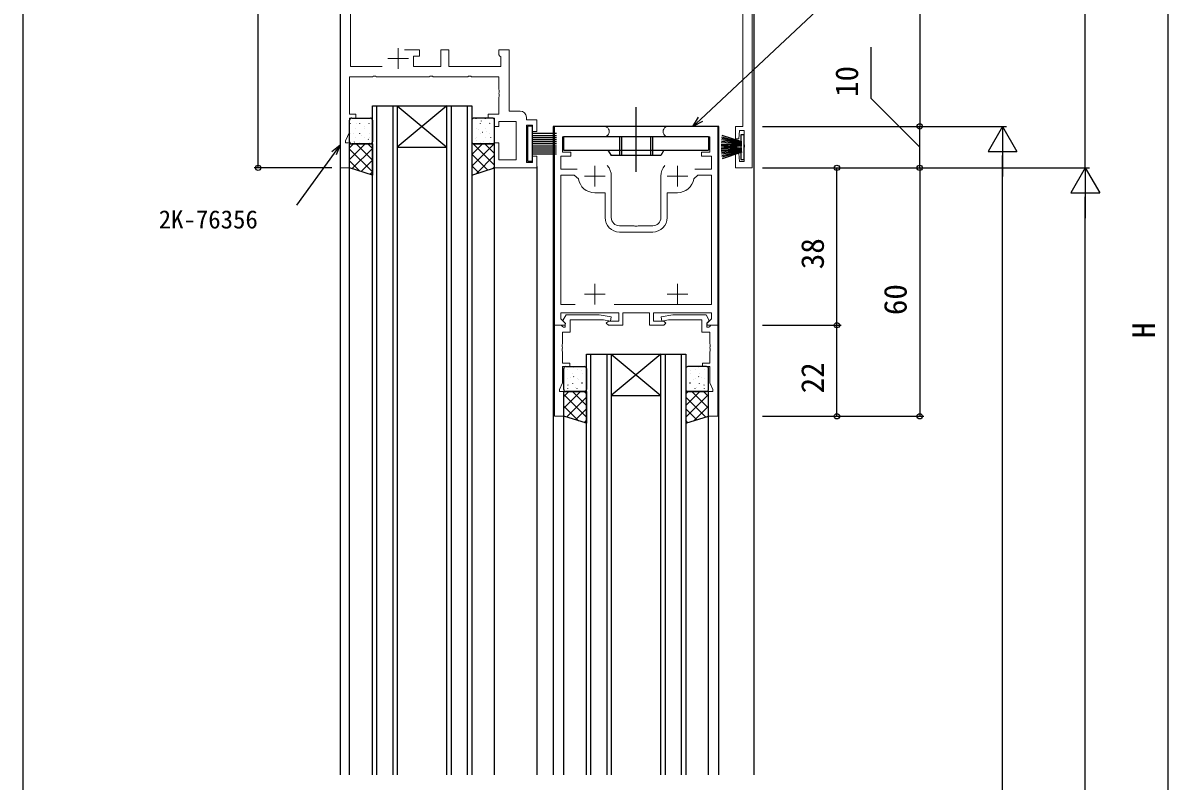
# Model space of a CAD drawing. Units: millimetres, scale not verified. Extents: x -437 to 438, y -681 to 679.
# Drawn here: x -436.7 to -160.1, y 134.7 to 317.8 of the extents above; entities that cross this region are included whole.
import ezdxf
from ezdxf.enums import TextEntityAlignment as Align

# ---------------------------------------------------------------- set-up
doc = ezdxf.new("R2010")
doc.units = ezdxf.units.MM
doc.header["$LTSCALE"] = 4
doc.layers.add('0-2_YKK_11', color=7, linetype='Continuous', lineweight=18)
for name, color, linetype in [('0-3_YKK_12', 2, 'Continuous'), ('0-4_YKK_13', 4, 'Continuous'), ('0-6_YKK_D', 6, 'Continuous'), ('0-7_YKK_ZWAK', 7, 'Continuous')]:
    doc.layers.add(name, color=color, linetype=linetype)
doc.styles.add('ＭＳ ゴシック', font='')
doc.styles.get('ＭＳ ゴシック').set_extended_font_data('MS Gothic')

msp = doc.modelspace()

# ---------------------------------------------------------------- linework, layer by layer
at = {"layer": '0-2_YKK_11'}
for p, q in [((-346.077, 311.7), (-346.077, 306.7)), ((-348.577, 309.2), (-343.577, 309.2)), ((-308.277, 292.8), (-296.327, 292.8)), ((-298.577, 278.3), (-298.577, 283.3)), ((-278.577, 278.3), (-278.577, 283.3)), ((-296.077, 280.8), (-301.077, 280.8)), ((-294.577, 280.8), (-294.577, 270.8)), ((-282.577, 270.8), (-282.577, 280.8)), ((-276.077, 280.8), (-281.077, 280.8)), ((-292.577, 267.3), (-284.577, 267.3)), ((-298.577, 249.8), (-298.577, 254.8)), ((-278.577, 249.8), (-278.577, 254.8)), ((-296.077, 252.3), (-301.077, 252.3)), ((-276.077, 252.3), (-281.077, 252.3)), ((-283.294, 249.8), (-293.86, 249.8))]:
    msp.add_line(p, q, dxfattribs=at)
for points in [[(-260.577, 458.8), (-260.577, 282.8), (-264.577, 282.8), (-264.577, 286.3), (-263.777, 286.3), (-263.577, 284.3), (-262.507, 284.3), (-262.507, 287.592), (-262.387, 287.775), (-262.387, 288.325), (-262.507, 288.508), (-262.507, 291.8), (-263.577, 291.8), (-263.777, 289.8), (-264.577, 289.8), (-264.577, 292.8), (-262.777, 292.8), (-262.777, 447.546)], [(-337.802, 304.92), (-338.352, 304.92), (-338.535, 304.8), (-351.319, 304.8), (-351.502, 304.92), (-352.052, 304.92), (-352.235, 304.8), (-357.777, 304.8), (-357.777, 295.8), (-356.277, 295.8), (-356.277, 294.8), (-357.777, 294.8), (-357.777, 291.445), (-358.777, 289.3), (-358.777, 288.8), (-357.777, 288.8), (-357.777, 282.8), (-360.077, 282.8), (-360.077, 440.8)], [(-350.376, 442.565), (-357.577, 439.207), (-357.577, 423.094), (-357.314, 422.796), (-357.314, 421.804), (-357.577, 421.506), (-357.577, 333.094), (-357.314, 332.796), (-357.314, 331.804), (-357.577, 331.506), (-357.577, 323.094), (-357.314, 322.796), (-357.314, 321.804), (-357.577, 321.506), (-357.577, 307.3), (-349.931, 307.3)], [(-344.527, 311.3), (-340.877, 311.3), (-340.877, 309.8), (-342.377, 309.8), (-342.377, 307.3), (-335.777, 307.3), (-335.777, 311.3), (-333.777, 311.3), (-333.777, 307.3), (-321.277, 307.3), (-321.277, 309.6), (-321.477, 309.8), (-321.777, 310.1), (-321.777, 311.3), (-319.277, 311.3), (-319.277, 296.5), (-316.577, 296.5)], [(-315.077, 295), (-315.077, 294.4), (-312.577, 294.4), (-312.577, 291.6), (-313.577, 291.6), (-313.577, 293.1), (-315.077, 293.1), (-315.077, 284.1), (-313.577, 284.1), (-313.577, 285.6), (-312.577, 285.6), (-312.577, 282.8), (-322.777, 282.8), (-322.777, 288.8), (-321.777, 288.8), (-321.777, 284.73), (-317.577, 284.73), (-317.577, 294), (-321.777, 294), (-321.777, 292.8), (-322.777, 292.8), (-322.777, 294.8), (-324.277, 294.8), (-324.277, 295.8), (-321.777, 295.8), (-321.777, 299.842), (-321.657, 300.025), (-321.657, 300.575), (-321.777, 300.758), (-321.777, 300.842), (-321.657, 301.025), (-321.657, 301.575), (-321.777, 301.758), (-321.777, 304.8), (-328.319, 304.8), (-328.502, 304.92), (-329.052, 304.92), (-329.235, 304.8), (-337.619, 304.8), (-337.802, 304.92)], [(-308.277, 292.8), (-308.277, 244.8), (-305.801, 244.8), (-305.641, 245.188), (-306.777, 246.324), (-306.777, 247.8), (-292.777, 247.8), (-292.777, 245.8), (-295.277, 245.8), (-295.777, 245.3), (-295.277, 244.8), (-291.777, 244.8), (-291.777, 247.8), (-285.377, 247.8), (-285.377, 244.8), (-281.877, 244.8), (-281.377, 245.3), (-281.877, 245.8), (-284.377, 245.8), (-284.377, 247.8), (-270.377, 247.8), (-270.377, 246.324), (-271.513, 245.188), (-271.353, 244.8), (-268.877, 244.8), (-268.877, 292.8), (-280.827, 292.8)], [(-296.327, 290.3), (-306.377, 290.3), (-306.377, 286.6), (-304.377, 286.6), (-304.377, 285.6), (-306.777, 285.6), (-306.777, 282.5), (-302.785, 282.5)], [(-280.827, 290.3), (-270.777, 290.3), (-270.777, 286.6), (-272.777, 286.6), (-272.777, 285.6), (-270.377, 285.6), (-270.377, 282.5), (-274.369, 282.5)], [(-303.294, 249.8), (-306.777, 249.8), (-306.777, 281), (-303.513, 281), (-302.525, 280.16)], [(-274.628, 280.16), (-273.641, 281), (-270.377, 281), (-270.377, 249.8), (-283.294, 249.8), (-273.86, 249.8)], [(-298.577, 276.8), (-296.077, 276.8), (-296.077, 270.8)], [(-281.077, 270.8), (-281.077, 276.8), (-278.577, 276.8)], [(-292.577, 268.8), (-289.035, 268.8), (-288.852, 268.68), (-288.302, 268.68), (-288.119, 268.8), (-284.577, 268.8)]]:
    msp.add_lwpolyline(points, dxfattribs=at)
for points in [[(-308.277, 222.8), (-308.277, 244.8), (-306.647, 244.8), (-306.347, 244.5), (-306.147, 244.3), (-305.677, 244.3), (-305.677, 245.25), (-306.177, 245.75), (-306.177, 246.088), (-305.477, 247.3), (-297.469, 247.3), (-294.59, 246.792), (-294.764, 245.808), (-296.422, 246.1), (-304.477, 246.1), (-304.477, 243.1), (-306.347, 243.1), (-306.347, 240.308), (-306.467, 240.125), (-306.467, 239.575), (-306.347, 239.392), (-306.347, 239.308), (-306.467, 239.125), (-306.467, 238.575), (-306.347, 238.392), (-306.347, 235.6), (-304.577, 235.6), (-304.577, 234.8), (-306.347, 234.8), (-306.347, 230.865), (-307.077, 229.3), (-307.077, 228.8), (-306.077, 228.8), (-306.077, 222.8)], [(-268.877, 222.8), (-268.877, 244.8), (-270.507, 244.8), (-270.807, 244.5), (-271.007, 244.3), (-271.477, 244.3), (-271.477, 245.25), (-270.977, 245.75), (-270.977, 246.088), (-271.677, 247.3), (-279.685, 247.3), (-282.564, 246.792), (-282.39, 245.808), (-280.732, 246.1), (-272.677, 246.1), (-272.677, 243.1), (-270.807, 243.1), (-270.807, 240.308), (-270.687, 240.125), (-270.687, 239.575), (-270.807, 239.392), (-270.807, 239.308), (-270.687, 239.125), (-270.687, 238.575), (-270.807, 238.392), (-270.807, 235.6), (-272.577, 235.6), (-272.577, 234.8), (-270.807, 234.8), (-270.807, 230.865), (-270.077, 229.3), (-270.077, 228.8), (-271.077, 228.8), (-271.077, 222.8)]]:
    msp.add_lwpolyline(points, close=True, dxfattribs=at)
for centre, radius, start, end in [((-316.577, 295), 1.5, 0.00001, 89.99999), ((-296.327, 291.55), 1.25, 269.99999, 90.00001), ((-280.827, 291.55), 1.25, 89.99999, 270.00001), ((-298.577, 280.8), 4, 359.99998, 40.4398), ((-278.577, 280.8), 4, 139.5602, 180.00002), ((-298.577, 280.8), 4, 189.20689, 270.00001), ((-278.577, 280.8), 4, 269.99999, 350.79311), ((-292.577, 270.8), 3.5, 180.00001, 269.99999), ((-292.577, 270.8), 2, 180.00001, 269.99999), ((-284.577, 270.8), 2, 270.00001, 359.99999), ((-284.577, 270.8), 3.5, 270.00001, 359.99999)]:
    msp.add_arc(centre, radius, start, end, dxfattribs=at)
at = {"layer": '0-3_YKK_12'}
for p, q in [((-360.077, 526.8), (-360.077, 136.2)), ((-260.077, 136.2), (-260.077, 526.8)), ((-352.277, 136.2), (-352.277, 297.8)), ((-351.277, 297.8), (-351.277, 136.2)), ((-347.277, 136.2), (-347.277, 297.8)), ((-346.277, 297.8), (-334.277, 297.8)), ((-346.277, 297.8), (-334.277, 287.8)), ((-334.277, 297.8), (-346.277, 287.8)), ((-334.277, 136.2), (-334.277, 297.8)), ((-333.277, 297.8), (-333.277, 136.2)), ((-329.277, 136.2), (-329.277, 297.8)), ((-268.577, 292.8), (-308.577, 292.8)), ((-308.577, 292.8), (-308.577, 136.2)), ((-268.577, 136.2), (-268.577, 292.8)), ((-346.277, 287.8), (-334.277, 287.8)), ((-357.777, 136.2), (-357.777, 282.8)), ((-322.777, 136.2), (-322.777, 282.8)), ((-312.577, 283.1), (-312.577, 136.2)), ((-300.577, 136.2), (-300.577, 237.8)), ((-299.577, 237.8), (-299.577, 136.2)), ((-295.577, 136.2), (-295.577, 237.8)), ((-294.577, 237.8), (-282.577, 237.8)), ((-294.577, 237.8), (-282.577, 227.8)), ((-282.577, 237.8), (-294.577, 227.8)), ((-282.577, 136.2), (-282.577, 237.8)), ((-281.577, 237.8), (-281.577, 136.2)), ((-277.577, 136.2), (-277.577, 237.8)), ((-294.577, 227.8), (-282.577, 227.8)), ((-306.077, 136.2), (-306.077, 223)), ((-271.077, 136.2), (-271.077, 223))]:
    msp.add_line(p, q, dxfattribs=at)
for points in [[(-352.277, 297.8), (-346.277, 297.8), (-346.277, 136.2)], [(-334.277, 297.8), (-328.277, 297.8), (-328.277, 136.2)], [(-300.577, 237.8), (-294.577, 237.8), (-294.577, 136.2)], [(-282.577, 237.8), (-276.577, 237.8), (-276.577, 136.2)]]:
    msp.add_lwpolyline(points, dxfattribs=at)
at = {"layer": '0-4_YKK_13'}
for p, q in [((-288.629, 297.414), (-288.629, 281.833)), ((-357.777, 289.085), (-357.777, 294.3)), ((-357.562, 293.44), (-357.562, 293.478)), ((-357.277, 294.8), (-352.777, 294.8)), ((-356.351, 294.651), (-356.351, 294.689)), ((-356.039, 293.402), (-356.037, 293.409)), ((-355.898, 294.634), (-355.857, 294.697)), ((-355.319, 293.44), (-355.319, 293.478)), ((-354.108, 294.651), (-354.108, 294.689)), ((-353.077, 293.44), (-353.077, 293.478)), ((-352.277, 294.3), (-352.277, 289.085)), ((-328.277, 294.3), (-328.277, 289.085)), ((-323.277, 294.8), (-327.777, 294.8)), ((-327.198, 294.651), (-327.198, 294.689)), ((-326.167, 293.44), (-326.167, 293.478)), ((-325.96, 294.106), (-325.957, 294.113)), ((-324.956, 294.651), (-324.956, 294.689)), ((-323.988, 293.656), (-323.986, 293.663)), ((-323.924, 293.44), (-323.924, 293.478)), ((-322.777, 289.085), (-322.777, 294.3)), ((-357.562, 291.16), (-357.562, 291.198)), ((-356.868, 291.062), (-356.865, 291.069)), ((-356.351, 292.371), (-356.351, 292.409)), ((-355.344, 291.032), (-355.302, 291.095)), ((-355.319, 291.16), (-355.319, 291.198)), ((-354.896, 290.613), (-354.894, 290.62)), ((-354.168, 292.67), (-354.165, 292.677)), ((-354.108, 292.371), (-354.108, 292.409)), ((-353.077, 291.16), (-353.077, 291.198)), ((-327.198, 292.371), (-327.198, 292.409)), ((-326.688, 292.048), (-326.686, 292.055)), ((-326.167, 291.16), (-326.167, 291.198)), ((-325.728, 291.383), (-325.687, 291.446)), ((-324.956, 292.371), (-324.956, 292.409)), ((-324.729, 291.564), (-324.727, 291.571)), ((-323.924, 291.16), (-323.924, 291.198)), ((-322.858, 290.832), (-322.855, 290.839)), ((-313.577, 291.147), (-307.777, 291.147)), ((-313.577, 290.647), (-307.777, 290.647)), ((-308.073, 292.784), (-308.073, 292.783)), ((-263.008, 289.046), (-267.763, 290.592)), ((-357.777, 287.629), (-356.821, 288.585)), ((-357.777, 284.801), (-353.993, 288.585)), ((-357.596, 289.004), (-357.594, 289.012)), ((-357.562, 288.88), (-357.562, 288.918)), ((-352.777, 288.585), (-357.277, 288.585)), ((-356.679, 289.015), (-356.637, 289.078)), ((-356.351, 290.091), (-356.351, 290.129)), ((-356.198, 288.585), (-352.277, 284.663)), ((-355.319, 288.88), (-355.319, 288.918)), ((-354.108, 290.091), (-354.108, 290.129)), ((-353.37, 288.585), (-352.277, 287.492)), ((-353.301, 289.678), (-353.26, 289.741)), ((-353.077, 288.88), (-353.077, 288.918)), ((-352.937, 290.128), (-352.934, 290.135)), ((-328.277, 286.017), (-325.709, 288.585)), ((-328.277, 283.188), (-322.88, 288.585)), ((-327.914, 288.585), (-322.777, 283.448)), ((-327.777, 288.585), (-323.277, 288.585)), ((-327.429, 289.956), (-327.427, 289.963)), ((-327.198, 290.091), (-327.198, 290.129)), ((-327.063, 289.366), (-327.022, 289.429)), ((-326.167, 288.88), (-326.167, 288.918)), ((-325.558, 289.224), (-325.555, 289.231)), ((-325.086, 288.585), (-322.777, 286.276)), ((-324.956, 290.091), (-324.956, 290.129)), ((-323.924, 288.88), (-323.924, 288.918)), ((-323.686, 290.029), (-323.644, 290.092)), ((-323.586, 288.774), (-323.584, 288.782)), ((-313.577, 290.147), (-307.777, 290.147)), ((-313.577, 289.647), (-307.777, 289.647)), ((-313.577, 289.147), (-307.777, 289.147)), ((-313.577, 288.647), (-307.777, 288.647)), ((-313.577, 288.147), (-307.777, 288.147)), ((-271.129, 290.3), (-306.129, 290.3)), ((-306.129, 290.3), (-306.129, 287.1)), ((-292.629, 290.3), (-292.629, 285.8)), ((-292.129, 290.3), (-292.129, 285.8)), ((-285.129, 290.3), (-285.129, 285.8)), ((-284.629, 290.3), (-284.629, 285.8)), ((-271.129, 290.3), (-271.129, 287.1)), ((-268.008, 288.446), (-263.008, 288.446)), ((-263.008, 288.546), (-268.001, 288.808)), ((-263.008, 288.346), (-268.001, 288.085)), ((-263.008, 288.646), (-267.981, 289.169)), ((-263.008, 288.246), (-267.981, 287.724)), ((-263.008, 287.346), (-267.981, 287.869)), ((-263.008, 288.746), (-267.946, 289.529)), ((-263.008, 287.446), (-267.946, 288.229)), ((-263.008, 288.146), (-267.946, 287.364)), ((-263.008, 288.846), (-267.899, 289.886)), ((-263.008, 288.946), (-267.838, 290.241)), ((-263.308, 288.099), (-263.308, 287.494)), ((-357.777, 287.335), (-352.277, 281.835)), ((-357.148, 282.602), (-352.277, 287.472)), ((-328.277, 286.119), (-324.435, 282.277)), ((-327.245, 281.392), (-322.777, 285.86)), ((-313.577, 287.647), (-307.777, 287.647)), ((-313.577, 287.147), (-307.777, 287.147)), ((-313.577, 286.647), (-307.777, 286.647)), ((-313.577, 286.147), (-307.777, 286.147)), ((-306.129, 287.1), (-271.129, 287.1)), ((-295.379, 287.1), (-294.629, 285.8)), ((-282.629, 285.8), (-294.629, 285.8)), ((-281.878, 287.1), (-282.629, 285.8)), ((-268.008, 287.146), (-263.008, 287.146)), ((-263.008, 287.246), (-268.001, 287.508)), ((-263.008, 287.046), (-268.001, 286.785)), ((-263.008, 286.946), (-267.981, 286.424)), ((-263.008, 286.846), (-267.946, 286.064)), ((-263.008, 286.746), (-267.899, 285.707)), ((-263.008, 286.646), (-267.838, 285.352)), ((-263.008, 286.546), (-267.763, 285.001)), ((-263.308, 286.449), (-263.308, 284.796)), ((-357.777, 284.506), (-355.285, 282.014)), ((-354.997, 281.924), (-352.277, 284.644)), ((-328.277, 283.291), (-326.586, 281.599)), ((-323.115, 282.694), (-322.777, 283.031)), ((-352.847, 281.246), (-352.277, 281.816)), ((-306.077, 229.3), (-306.077, 234.3)), ((-305.577, 234.8), (-301.077, 234.8)), ((-305.06, 234.093), (-305.06, 234.13)), ((-303.849, 233.024), (-303.849, 233.061)), ((-303.689, 232.338), (-303.647, 232.401)), ((-303.611, 234.572), (-303.608, 234.579)), ((-302.818, 234.093), (-302.818, 234.13)), ((-301.739, 233.84), (-301.737, 233.847)), ((-301.606, 233.024), (-301.606, 233.061)), ((-300.577, 234.3), (-300.577, 229.3)), ((-276.577, 234.3), (-276.577, 229.3)), ((-271.577, 234.8), (-276.077, 234.8)), ((-275.547, 233.024), (-275.547, 233.061)), ((-275.415, 233.84), (-275.417, 233.847)), ((-274.336, 234.093), (-274.336, 234.13)), ((-273.543, 234.572), (-273.546, 234.579)), ((-273.465, 232.338), (-273.507, 232.401)), ((-273.305, 233.024), (-273.305, 233.061)), ((-272.094, 234.093), (-272.094, 234.13)), ((-271.077, 229.3), (-271.077, 234.3)), ((-305.168, 230.175), (-305.165, 230.182)), ((-305.06, 231.813), (-305.06, 231.85)), ((-305.024, 230.321), (-304.982, 230.384)), ((-304.439, 232.232), (-304.437, 232.239)), ((-303.849, 230.744), (-303.849, 230.781)), ((-303.209, 229.69), (-303.206, 229.697)), ((-302.818, 231.813), (-302.818, 231.85)), ((-302.468, 231.783), (-302.465, 231.79)), ((-301.646, 230.985), (-301.605, 231.047)), ((-301.606, 230.744), (-301.606, 230.781)), ((-275.508, 230.985), (-275.549, 231.047)), ((-275.547, 230.744), (-275.547, 230.781)), ((-274.686, 231.783), (-274.689, 231.79)), ((-274.336, 231.813), (-274.336, 231.85)), ((-273.945, 229.69), (-273.948, 229.697)), ((-273.305, 230.744), (-273.305, 230.781)), ((-272.715, 232.232), (-272.717, 232.239)), ((-272.13, 230.321), (-272.172, 230.384)), ((-272.094, 231.813), (-272.094, 231.85)), ((-271.986, 230.175), (-271.989, 230.182)), ((-306.077, 227.58), (-304.857, 228.8)), ((-306.077, 224.751), (-302.028, 228.8)), ((-306.077, 228.092), (-300.577, 222.592)), ((-301.077, 228.8), (-305.577, 228.8)), ((-305.407, 222.593), (-300.577, 227.423)), ((-305.06, 229.533), (-305.06, 229.57)), ((-303.957, 228.8), (-300.577, 225.42)), ((-302.818, 229.533), (-302.818, 229.57)), ((-301.337, 228.958), (-301.335, 228.965)), ((-301.128, 228.8), (-300.577, 228.249)), ((-273.197, 228.8), (-276.577, 225.42)), ((-276.026, 228.8), (-276.577, 228.249)), ((-271.077, 228.092), (-276.577, 222.592)), ((-271.747, 222.593), (-276.577, 227.423)), ((-276.077, 228.8), (-271.577, 228.8)), ((-275.817, 228.958), (-275.819, 228.965)), ((-271.077, 224.751), (-275.126, 228.8)), ((-274.336, 229.533), (-274.336, 229.57)), ((-271.077, 227.58), (-272.297, 228.8)), ((-272.094, 229.533), (-272.094, 229.57)), ((-306.077, 225.264), (-302.511, 221.698)), ((-303.246, 221.925), (-300.577, 224.594)), ((-273.908, 221.925), (-276.577, 224.594)), ((-271.077, 225.264), (-274.643, 221.698)), ((-301.086, 221.257), (-300.577, 221.766)), ((-276.068, 221.257), (-276.577, 221.766))]:
    msp.add_line(p, q, dxfattribs=at)
for points in [[(-314.777, 292.897), (-314.777, 284.397), (-313.577, 284.397), (-313.577, 292.897)], [(-357.777, 282.8), (-357.777, 288.585), (-352.277, 288.585), (-352.277, 281.066)], [(-322.777, 282.8), (-322.777, 288.585), (-328.277, 288.585), (-328.277, 281.066)], [(-306.077, 222.8), (-306.077, 228.8), (-300.577, 228.8), (-300.577, 221.1)], [(-271.077, 222.8), (-271.077, 228.8), (-276.577, 228.8), (-276.577, 221.1)]]:
    msp.add_lwpolyline(points, close=True, dxfattribs=at)
for points in [[(-262.508, 290.796), (-263.308, 290.796), (-263.308, 289.144)], [(-263.308, 284.796), (-262.508, 284.796), (-262.508, 290.796)]]:
    msp.add_lwpolyline(points, dxfattribs=at)
for centre, start, end in [((-357.277, 294.3), 90, 180), ((-352.777, 294.3), 0, 90), ((-327.777, 294.3), 90, 180), ((-323.277, 294.3), 0, 90), ((-357.277, 289.085), 180, 270), ((-352.777, 289.085), 270, 0), ((-327.777, 289.085), 180, 270), ((-323.277, 289.085), 270, 0), ((-305.577, 234.3), 90, 180), ((-301.077, 234.3), 0, 90), ((-276.077, 234.3), 90, 180), ((-271.577, 234.3), 0, 90), ((-305.577, 229.3), 180, 270), ((-301.077, 229.3), 270, 0), ((-276.077, 229.3), 180, 270), ((-271.577, 229.3), 270, 0)]:
    msp.add_arc(centre, 0.5, start, end, dxfattribs=at)
at = {"layer": '0-6_YKK_D'}
for p, q in [((-160.08, -66.4), (-160.08, 556.8)), ((-180.08, 282.8), (-180.08, 492.8)), ((-220.075, 458.8), (-220.075, 292.8)), ((-379.877, 282.8), (-379.877, 440.8)), ((-258.077, 292.8), (-219.075, 292.8)), ((-258.077, 292.8), (-199.08, 292.8)), ((-257.077, 292.8), (-219.075, 292.8)), ((-220.075, 282.8), (-220.075, 292.8)), ((-200.08, 292.8), (-203.58, 286.738)), ((-200.08, 292.8), (-196.58, 286.738)), ((-200.08, 292.8), (-200.08, 280.676)), ((-203.58, 286.738), (-196.58, 286.738)), ((-200.08, -56.4), (-200.08, 285.8)), ((-362.077, 282.8), (-380.877, 282.8)), ((-258.077, 282.8), (-219.075, 282.8)), ((-258.077, 282.8), (-219.079, 282.799)), ((-258.077, 282.8), (-179.08, 282.8)), ((-258.077, 282.8), (-179.08, 282.8)), ((-258.077, 282.8), (-239.077, 282.8)), ((-240.077, 244.796), (-240.077, 282.8)), ((-220.079, 282.799), (-220.08, 222.799)), ((-180.08, 282.8), (-183.58, 276.738)), ((-180.08, 282.8), (-176.58, 276.738)), ((-180.08, 282.8), (-180.08, 270.676)), ((-183.58, 276.738), (-176.58, 276.738)), ((-180.08, -66.4), (-180.08, 275.8)), ((-258.077, 244.796), (-239.077, 244.796)), ((-258.077, 244.796), (-239.077, 244.796)), ((-240.077, 222.796), (-240.077, 244.796)), ((-258.077, 222.8), (-219.08, 222.799)), ((-258.077, 222.796), (-239.077, 222.796))]:
    msp.add_line(p, q, dxfattribs=at)
for points in [[(-274.852, 292.8), (-273.03, 294.511), (-239.857, 325.661)], [(-220.075, 287.8), (-231.812, 299.57), (-231.812, 311.945)], [(-272.571, 294.023), (-274.852, 292.8), (-273.488, 295)], [(-360.077, 288.354), (-361.542, 286.328), (-370.596, 273.815)], [(-362.085, 286.721), (-360.077, 288.354), (-361, 285.935)]]:
    msp.add_lwpolyline(points, dxfattribs=at)
for centre in [(-220.075, 292.8), (-220.075, 292.8), (-379.877, 282.8), (-240.077, 282.8), (-220.079, 282.799), (-220.075, 282.8), (-240.077, 244.796), (-240.077, 244.796), (-240.077, 222.796), (-220.08, 222.799)]:
    msp.add_circle(centre, 0.637, dxfattribs=at)
at = {"layer": '0-7_YKK_ZWAK'}
msp.add_line((-436.7, 643.8), (-436.7, -681.2), dxfattribs=at)

# ---------------------------------------------------------------- texts
at = {"layer": '0-6_YKK_D', "style": 'ＭＳ ゴシック'}
for s, rotation, p in [('10', 90, (-233.312, 299.919)), ('38', 90, (-241.577, 258.322)), ('60', 89.999, (-221.58, 247.238)), ('H', 90, (-161.58, 241.706)), ('22', 90, (-241.577, 228.342))]:
    msp.add_text(s, height=5.499, rotation=rotation, dxfattribs=at).set_placement(p, align=Align.BOTTOM_LEFT)
msp.add_text('2K-76356', height=4.399, dxfattribs=at).set_placement((-403.897, 266.833), align=Align.BOTTOM_LEFT)

doc.saveas('drawing.dxf')
